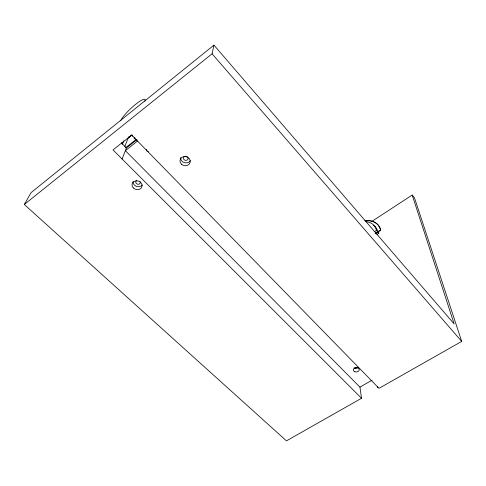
<?xml version="1.0" encoding="UTF-8"?>
<svg xmlns="http://www.w3.org/2000/svg" width="486" height="486" viewBox="0 0 486 486"><rect width="100%" height="100%" fill="white"/><g stroke="black" fill="none" stroke-linecap="round" stroke-linejoin="round"><path stroke-width="0.73" d="M137.751 140.916L125.358 150.672L359.956 387.123L361.517 398.271L286.461 440.863L24.3 204.491L212.078 53.8L213.949 45.137L454.167 323.949L412.189 195.044L371.632 221.549M134.573 137.617L134.075 138.929L135.175 138.06M122.114 159.013L126.409 147.969L136.961 139.652M124.781 146.517L128.31 137.568M122.436 144.281L123.851 140.77M24.3 204.491L31.134 192.559L213.949 45.137M377.379 386.759L377.306 387.336L377.901 387.142M128.104 138.091L131.512 135.394M125.461 147.878L136.153 139.446M374.548 231.622L376.437 230.4L377.671 231.834A42.44 20.631 -41.8 0 0 373.248 225.164M375.156 233.462L380.514 230A45.848 22.289 -41.8 0 0 364.956 220.516M375.35 233.693L380.708 230.23A45.836 22.301 -41.8 0 0 379.366 226.755L378.989 226.148A45.836 22.301 -41.8 0 0 372.707 221.549M376.966 234.428L378.849 233.213A42.397 20.698 -41.8 0 0 378.448 231.81M359.956 387.123L372.033 380.198M412.189 195.044L414.503 197.899L461.7 341.409L379.007 388.344L131.712 135.09L113.013 149.913L361.517 398.271M121.221 142.732L126.409 147.969M212.078 53.8L461.7 341.409M377.865 232.065L378.849 233.213M357.811 367.714A2.904 2.199 -5.5 0 1 354.027 368.011M140.102 181.655A2.29 1.962 17.5 0 1 139.063 184.139A2.29 1.962 17.5 0 1 136.08 183.143A2.29 1.962 17.5 0 1 136.773 180.543M148.406 151.778A2.302 2.023 19.4 0 1 146.407 149.366M187.183 156.759A2.315 2.047 14.2 0 1 186.752 160.228A2.315 2.047 14.2 0 1 183.471 158.144A2.315 2.047 14.2 0 1 186.849 156.547M190.305 160.641A5.139 4.556 14.2 0 1 184.291 162.61A5.139 4.556 14.2 0 1 180.689 157.537M142.27 184.984A5.091 4.362 17.5 0 1 136.432 186.338A5.091 4.362 17.5 0 1 133.012 181.539M374.992 226.658A42.434 20.643 -41.8 0 1 375.866 227.661M376.255 228.207A42.434 20.643 -41.8 0 1 376.929 229.38M365.909 221.659A42.489 20.558 -41.8 0 1 376.437 230.4M365.144 220.735A45.836 22.301 -41.8 0 1 369.573 220.857M370.393 220.978A45.836 22.301 -41.8 0 1 371.966 221.324M357.441 367.155A2.114 1.598 -5.5 0 1 354.944 367.702M120.807 120.413A16.803 3.135 -43.3 0 1 135.837 104.168A16.803 3.135 -43.3 0 1 144.889 101.258M132.909 136.159A17.484 3.639 -43.3 0 1 132.289 134.908M131.512 134.926A2.126 0.437 -43.6 0 1 129.458 136.931A2.126 0.437 -43.6 0 1 128.741 136.803M354.968 371.802A2.922 2.205 -5.5 0 0 359.215 369.554A2.922 2.205 -5.5 0 0 354.731 367.987A2.922 2.205 -5.5 0 0 354.968 371.802M181.582 164.286A5.182 4.581 14.1 0 0 190.129 162.47A5.182 4.581 14.1 0 0 183.672 156.632A5.182 4.581 14.1 0 0 181.582 164.286M133.255 187.863A5.127 4.38 17.4 0 0 141.857 187.025A5.127 4.38 17.4 0 0 136.062 180.804A5.127 4.38 17.4 0 0 133.255 187.863"/></g></svg>
